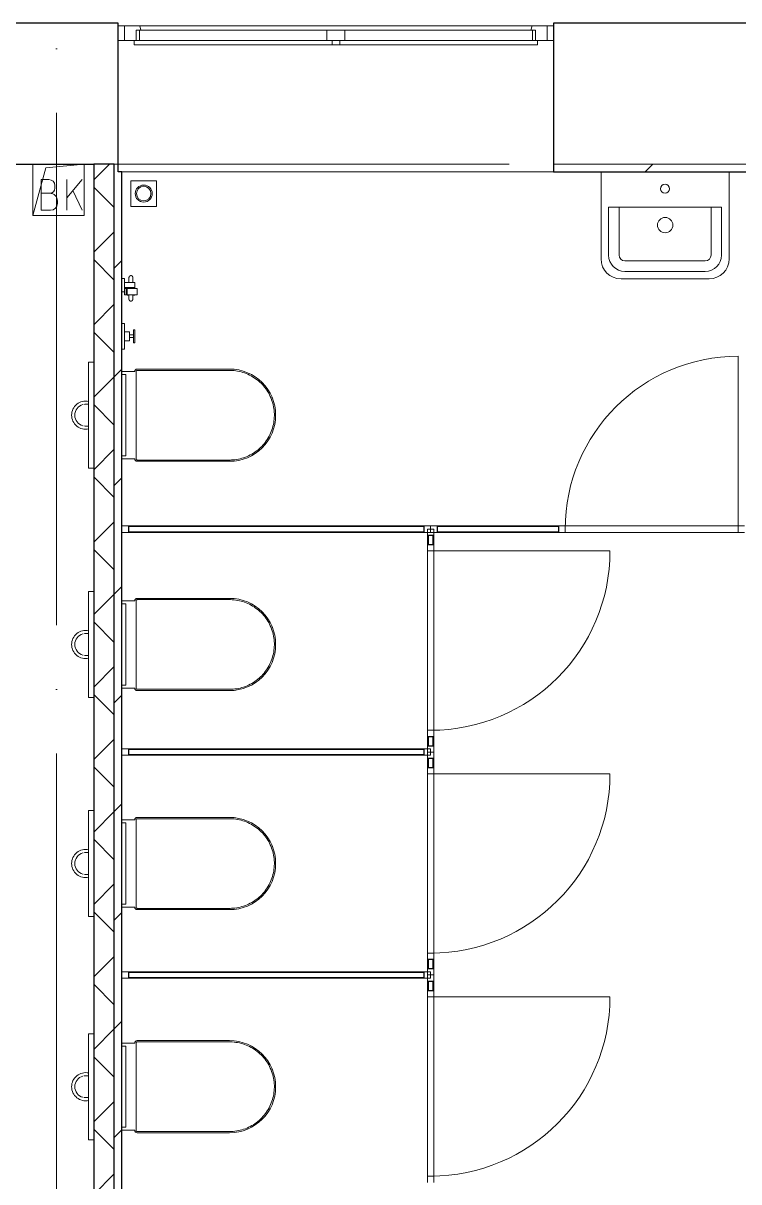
# Model space of a CAD drawing. Header units: millimetres. Extents: x -1073752 to 1436911, y -1379358 to 94781.
# Drawn here: x -1007634 to -1004840, y -1015528 to -1011006 of the extents above; entities that cross this region are included whole.
import ezdxf

# ---------------------------------------------------------------- set-up
doc = ezdxf.new("R2010")
doc.units = ezdxf.units.MM
doc.linetypes.add('ADSK_Линия сетки', pattern=[25, 20, -2.5, 0, -2.5])
for name, color, linetype, lineweight in [('_ Окна', 7, 'Continuous', 9), ('Витраж', 7, 'Continuous', 9), ('Двери', 252, 'Continuous', 9), ('Обобщенные модели', 252, 'Continuous', 18), ('Окна', 7, 'Continuous', 9), ('Оси', 252, 'Continuous', 9), ('Перекрытие', 252, 'Continuous', 18), ('Сантехника', 252, 'Continuous', 9), ('Стены внутренние', 7, 'Continuous', 18), ('Стены наружные', 7, 'Continuous', 18), ('Стены разрез', 7, 'Continuous', 30)]:
    doc.layers.add(name, color=color, linetype=linetype, lineweight=lineweight)

# ---------------------------------------------------------------- blocks, each defined once
blk = doc.blocks.new('2 этаж')
at = {"color": 251, "lineweight": 18, "true_color": 0x636466}
for p, q in [((151183.5, -4039.3), (151183.5, -3839.3)), ((151233.7, -3854.4), (151383.5, -3839.3)), ((151383.5, -3839.3), (151383.5, -4039.3)), ((151183.5, -4039.3), (151233.7, -3854.4)), ((151245.8, -3899.7), (151215.8, -3899.7)), ((151215.8, -3899.7), (151215.8, -4019.7)), ((151269.1, -3933), (151269.1, -3923)), ((151375.8, -3899.7), (151315.8, -3971.2)), ((151315.8, -4019.7), (151315.8, -3899.7)), ((151249.1, -3953), (151215.8, -3953)), ((151375.8, -4019.7), (151339.8, -3942.6)), ((151215.8, -4019.7), (151252.5, -4019.7)), ((151279.1, -3993), (151279.1, -3983)), ((151383.5, -4039.3), (151183.5, -4039.3))]:
    blk.add_line(p, q, dxfattribs=at)
for centre, radius, start, end in [((151245.8, -3923), 23.3, 0, 90), ((151249.1, -3933), 20, 270, 0), ((151249.1, -3983), 30, 0, 90), ((151252.5, -3993), 26.7, 270, 0)]:
    blk.add_arc(centre, radius, start, end, dxfattribs=at)
at = {"layer": '_ Окна', "color": 251, "true_color": 0x636466}
for p, q in [((151541, -3299.3), (151516, -3299.3)), ((151541, -3357.3), (151541, -3299.3)), ((153216, -3299.3), (153191, -3299.3)), ((153191, -3299.3), (153191, -3357.3)), ((151516, -3357.3), (151541, -3357.3)), ((153191, -3357.3), (153216, -3357.3))]:
    blk.add_line(p, q, dxfattribs=at)
at = {"layer": '_ Окна', "color": 251, "lineweight": 18, "true_color": 0x636466}
for p, q in [((151600.5, -3299.3), (151541, -3299.3)), ((151541, -3299.3), (151541, -3357.3)), ((151605, -3316.3), (151600.5, -3299.3)), ((153131.6, -3299.3), (153127, -3316.3)), ((153191, -3299.3), (153131.6, -3299.3)), ((153191, -3357.3), (153191, -3299.3)), ((151587, -3357.3), (151587, -3316.3)), ((151587, -3316.3), (151599, -3316.3)), ((153133, -3316.3), (153145, -3316.3)), ((153145, -3316.3), (153145, -3357.3)), ((151541, -3357.3), (151579, -3357.3)), ((153153, -3357.3), (153191, -3357.3))]:
    blk.add_line(p, q, dxfattribs=at)
at = {"layer": 'Витраж', "color": 251, "lineweight": 18, "true_color": 0x636466}
for p, q in [((151556, -5251.8), (151531, -5251.8)), ((151531, -5251.8), (151531, -5276.8)), ((151531, -5276.8), (151556, -5276.8)), ((151556, -5276.8), (151556, -5251.8)), ((152761, -5251.8), (152736, -5251.8)), ((152736, -5251.8), (152736, -5276.8)), ((152736, -5276.8), (152761, -5276.8)), ((152761, -5276.8), (152761, -5251.8)), ((151556, -6121.8), (151531, -6121.8)), ((151531, -6121.8), (151531, -6146.8)), ((151531, -6146.8), (151556, -6146.8)), ((151556, -6146.8), (151556, -6121.8)), ((152748.5, -6109.3), (152723.5, -6109.3)), ((152723.5, -6109.3), (152723.5, -6134.3)), ((152723.5, -6134.3), (152748.5, -6134.3)), ((152748.5, -6134.3), (152748.5, -6109.3)), ((151556, -6991.8), (151531, -6991.8)), ((151531, -6991.8), (151531, -7016.8)), ((151556, -7016.8), (151556, -6991.8)), ((152748.5, -6979.3), (152723.5, -6979.3)), ((152723.5, -6979.3), (152723.5, -7004.3)), ((152723.5, -7004.3), (152748.5, -7004.3)), ((152748.5, -7004.3), (152748.5, -6979.3)), ((151531, -7016.8), (151556, -7016.8))]:
    blk.add_line(p, q, dxfattribs=at)
at = {"layer": 'Витраж', "color": 251, "true_color": 0x636466}
for p, q in [((152711, -5251.8), (151556, -5251.8)), ((152711, -5276.8), (151556, -5276.8)), ((152723.5, -5289.3), (152723.5, -5324.3)), ((152748.5, -5289.3), (152748.5, -5324.3)), ((153236, -5251.8), (152761, -5251.8)), ((153236, -5276.8), (152761, -5276.8)), ((153936, -5251.8), (153261, -5251.8)), ((153936, -5276.8), (153261, -5276.8)), ((152723.5, -5349.3), (152723.5, -6049.3)), ((152748.5, -5349.3), (152748.5, -6049.3)), ((152723.5, -6074.3), (152723.5, -6109.3)), ((152748.5, -6074.3), (152748.5, -6109.3)), ((152711, -6121.8), (151556, -6121.8)), ((152711, -6146.8), (151556, -6146.8)), ((152723.5, -6159.3), (152723.5, -6194.3)), ((152748.5, -6159.3), (152748.5, -6194.3)), ((152723.5, -6219.3), (152723.5, -6919.3)), ((152748.5, -6219.3), (152748.5, -6919.3)), ((152723.5, -6944.3), (152723.5, -6979.3)), ((152748.5, -6944.3), (152748.5, -6979.3)), ((152711, -6991.8), (151556, -6991.8)), ((152711, -7016.8), (151556, -7016.8)), ((152723.5, -7029.3), (152723.5, -7064.3)), ((152748.5, -7029.3), (152748.5, -7064.3)), ((152723.5, -7089.3), (152723.5, -7789.3)), ((152748.5, -7089.3), (152748.5, -7789.3))]:
    blk.add_line(p, q, dxfattribs=at)
at = {"layer": 'Витраж', "color": 251, "lineweight": 18, "true_color": 0x636466, "extrusion": (0, 0, -1)}
for p, q in [((152736, -5251.8), (152711, -5251.8)), ((152711, -5251.8), (152711, -5276.8)), ((152711, -5276.8), (152736, -5276.8)), ((152748.5, -5264.3), (152723.5, -5264.3)), ((152723.5, -5264.3), (152723.5, -5289.3)), ((152723.5, -5289.3), (152748.5, -5289.3)), ((152736, -5276.8), (152736, -5251.8)), ((152748.5, -5289.3), (152748.5, -5264.3)), ((153261, -5251.8), (153236, -5251.8)), ((153236, -5251.8), (153236, -5276.8)), ((153236, -5276.8), (153261, -5276.8)), ((153261, -5276.8), (153261, -5251.8)), ((153961, -5251.8), (153936, -5251.8)), ((153936, -5251.8), (153936, -5276.8)), ((153936, -5276.8), (153961, -5276.8)), ((152748.5, -5324.3), (152723.5, -5324.3)), ((152723.5, -5324.3), (152723.5, -5349.3)), ((152748.5, -5349.3), (152748.5, -5324.3)), ((152723.5, -5349.3), (152748.5, -5349.3)), ((152748.5, -6049.3), (152723.5, -6049.3)), ((152723.5, -6049.3), (152723.5, -6074.3)), ((152748.5, -6074.3), (152748.5, -6049.3)), ((152723.5, -6074.3), (152748.5, -6074.3)), ((152736, -6121.8), (152711, -6121.8)), ((152711, -6121.8), (152711, -6146.8)), ((152711, -6146.8), (152736, -6146.8)), ((152748.5, -6134.3), (152723.5, -6134.3)), ((152723.5, -6134.3), (152723.5, -6159.3)), ((152736, -6146.8), (152736, -6121.8)), ((152748.5, -6159.3), (152748.5, -6134.3)), ((152723.5, -6159.3), (152748.5, -6159.3)), ((152748.5, -6194.3), (152723.5, -6194.3)), ((152723.5, -6194.3), (152723.5, -6219.3)), ((152748.5, -6219.3), (152748.5, -6194.3)), ((152723.5, -6219.3), (152748.5, -6219.3)), ((152748.5, -6919.3), (152723.5, -6919.3)), ((152723.5, -6919.3), (152723.5, -6944.3)), ((152748.5, -6944.3), (152748.5, -6919.3)), ((152723.5, -6944.3), (152748.5, -6944.3)), ((152736, -6991.8), (152711, -6991.8)), ((152711, -6991.8), (152711, -7016.8)), ((152748.5, -7004.3), (152723.5, -7004.3)), ((152723.5, -7004.3), (152723.5, -7029.3)), ((152736, -7016.8), (152736, -6991.8)), ((152748.5, -7029.3), (152748.5, -7004.3)), ((152711, -7016.8), (152736, -7016.8)), ((152723.5, -7029.3), (152748.5, -7029.3)), ((152748.5, -7064.3), (152723.5, -7064.3)), ((152723.5, -7064.3), (152723.5, -7089.3)), ((152723.5, -7089.3), (152748.5, -7089.3)), ((152748.5, -7089.3), (152748.5, -7064.3)), ((152748.5, -7789.3), (152723.5, -7789.3)), ((152723.5, -7789.3), (152723.5, -7814.3)), ((152748.5, -7814.3), (152748.5, -7789.3))]:
    blk.add_line(p, q, dxfattribs=at)
at = {"layer": 'Двери', "color": 251, "true_color": 0x636466}
for p, q in [((153936, -5251.8), (153936, -4589.3)), ((152748.5, -5349.3), (153436, -5349.3)), ((152748.5, -6219.3), (153436, -6219.3)), ((152748.5, -7089.3), (153436, -7089.3))]:
    blk.add_line(p, q, dxfattribs=at)
for centre, radius, start, end in [((153936, -5264.3), 675, 90, 180), ((152736, -5349.3), 700, 270, 0), ((152736, -6219.3), 700, 270, 0), ((152736, -7089.3), 700, 270, 0)]:
    blk.add_arc(centre, radius, start, end, dxfattribs=at)
at = {"layer": 'Обобщенные модели', "color": 251, "true_color": 0x636466}
for p, q in [((153401, -3869.3), (153401, -4209.3)), ((153901, -4209.3), (153901, -3869.3)), ((153430.4, -4007.2), (153430.4, -4194.4)), ((153430.4, -4007.2), (153871.6, -4007.2)), ((153471.7, -4194.4), (153471.7, -4007.2)), ((153830.3, -4007.2), (153830.3, -4194.4)), ((153871.6, -4007.2), (153871.6, -4194.4)), ((153808, -4216.7), (153494, -4216.7)), ((153479, -4287.2), (153651.1, -4287.2)), ((153808, -4258), (153494, -4258)), ((153651.1, -4287.2), (153823, -4287.2))]:
    blk.add_line(p, q, dxfattribs=at)
blk.add_circle((153651, -3935.5), 17.5, dxfattribs=at)
for centre, radius, start, end in [((153651.4, -4077.4), 30, 0, 180), ((153651.4, -4077.4), 30, 180, 0), ((153494, -4194.4), 63.6, 180, 270), ((153494, -4194.4), 22.3, 180, 270), ((153808, -4194.4), 63.6, 270, 0), ((153808, -4194.4), 22.3, 270, 0), ((153479, -4209.3), 78, 180, 270), ((153823, -4209.3), 78, 270, 0)]:
    blk.add_arc(centre, radius, start, end, dxfattribs=at)
at = {"layer": 'Окна', "color": 251, "true_color": 0x636466}
for p, q in [((153131.6, -3299.3), (151600.5, -3299.3)), ((151599, -3316.3), (152331, -3316.3)), ((151599, -3357.3), (151599, -3316.3)), ((152331, -3316.3), (152401, -3316.3)), ((152331, -3316.3), (152331, -3357.3)), ((152401, -3316.3), (153133, -3316.3)), ((152401, -3357.3), (152401, -3316.3)), ((153133, -3316.3), (153133, -3357.3)), ((151579, -3357.3), (152351, -3357.3)), ((151579, -3374.3), (151579, -3357.3)), ((152351, -3374.3), (151579, -3374.3)), ((152351, -3357.3), (152381, -3357.3)), ((152351, -3357.3), (152351, -3374.3)), ((152381, -3374.3), (152351, -3374.3)), ((152381, -3357.3), (153153, -3357.3)), ((152381, -3374.3), (152381, -3357.3)), ((153153, -3374.3), (152381, -3374.3)), ((153153, -3357.3), (153153, -3374.3))]:
    blk.add_line(p, q, dxfattribs=at)
at = {"layer": 'Оси', "color": 251, "linetype": 'ADSK_Линия сетки', "ltscale": 100, "true_color": 0x636466}
for p, q in [((151276, -1139.3), (151276, -30995.4)), ((170543.3, -3839.3), (93565.9, -3839.3))]:
    blk.add_line(p, q, dxfattribs=at)
at = {"layer": 'Перекрытие', "color": 251, "ltscale": 100, "true_color": 0x636466}
for p, q in [((151183.5, -4039.3), (151183.5, -3839.3)), ((151383.5, -3839.3), (151383.5, -4039.3)), ((151383.5, -4039.3), (151183.5, -4039.3))]:
    blk.add_line(p, q, dxfattribs=at)
at = {"layer": 'Сантехника', "color": 251, "true_color": 0x636466}
for p, q in [((151666, -3904.3), (151566, -3904.3)), ((151566, -3904.3), (151566, -4004.3)), ((151666, -4004.3), (151666, -3904.3)), ((151566, -4004.3), (151666, -4004.3)), ((151541, -4285.3), (151531, -4285.3)), ((151541, -4285.9), (151541, -4285.3)), ((151541, -4290.3), (151541, -4285.3)), ((151541, -4290.3), (151541, -4324.7)), ((151531, -4337.3), (151541, -4337.3)), ((151580, -4301.3), (151541, -4301.3)), ((151541, -4321.3), (151580, -4321.3)), ((151541, -4324.7), (151548, -4324.7)), ((151541, -4349.7), (151541, -4324.7)), ((151548, -4324.7), (151551, -4324.7)), ((151548, -4324.7), (151548, -4349.7)), ((151551, -4321.3), (151551, -4324.7)), ((151581, -4321.3), (151551, -4321.3)), ((151591, -4324.7), (151551, -4324.7)), ((151551, -4325.4), (151551, -4325.7)), ((151551, -4348.7), (151551, -4325.7)), ((151551, -4348.7), (151551, -4325.7)), ((151581, -4320.3), (151581, -4302.3)), ((151581, -4325.7), (151581, -4321.3)), ((151591, -4324.8), (151591, -4324.7)), ((151591, -4325.7), (151591, -4324.7)), ((151591, -4325.7), (151591, -4348.7)), ((151548, -4349.7), (151541, -4349.7)), ((151551, -4349.7), (151548, -4349.7)), ((151551, -4348.7), (151551, -4349)), ((151551, -4349.7), (151551, -4351.3)), ((151551, -4349.7), (151591, -4349.7)), ((151551, -4351.3), (151558.5, -4351.3)), ((151558.5, -4351.3), (151558.5, -4348.7)), ((151573.5, -4348.7), (151573.5, -4351.3)), ((151573.5, -4351), (151573.5, -4351.9)), ((151573.5, -4351.3), (151581, -4351.3)), ((151581, -4351.3), (151581, -4348.7)), ((151591, -4349.7), (151591, -4348.7)), ((151591, -4349.7), (151591, -4349.6)), ((151541, -4461.3), (151531, -4461.3)), ((151541, -4461.8), (151541, -4461.3)), ((151541, -4476.3), (151541, -4461.3)), ((151541, -4476.3), (151541, -4546.3)), ((151561, -4493.8), (151541, -4493.8)), ((151561, -4528.8), (151561, -4493.8)), ((151576, -4506.3), (151561, -4506.3)), ((151561, -4516.3), (151576, -4516.3)), ((151581, -4486.3), (151576, -4486.3)), ((151576, -4486.3), (151576, -4491.3)), ((151576, -4486.3), (151576, -4488.8)), ((151576, -4527.3), (151576, -4491.3)), ((151581, -4488.8), (151581, -4486.3)), ((151581, -4491.3), (151581, -4486.3)), ((151581, -4491.3), (151581, -4527.3)), ((151531, -4561.3), (151541, -4561.3)), ((151541, -4528.8), (151561, -4528.8)), ((151541, -4561.3), (151541, -4546.3)), ((151541, -4561.3), (151541, -4560.7)), ((151576, -4527.3), (151576, -4536.3)), ((151576, -4535), (151576, -4536.3)), ((151576, -4536.3), (151581, -4536.3)), ((151581, -4536.3), (151581, -4527.3)), ((151581, -4536.3), (151581, -4535)), ((151581, -4649.3), (151531, -4649.3)), ((151586, -4649.3), (151586, -4989.3)), ((151951, -4639.3), (151591, -4639.3)), ((151951, -4644.3), (151591, -4644.3)), ((151531, -4661), (151546, -4661)), ((151546, -4661), (151546, -4977.5)), ((151546, -4977.5), (151531, -4977.5)), ((151531, -4989.3), (151581, -4989.3)), ((151591, -4994.3), (151951, -4994.3)), ((151591, -4999.3), (151951, -4999.3)), ((151581, -5544.3), (151531, -5544.3)), ((151531, -5556), (151546, -5556)), ((151546, -5556), (151546, -5872.5)), ((151586, -5544.3), (151586, -5884.3)), ((151951, -5534.3), (151591, -5534.3)), ((151951, -5539.3), (151591, -5539.3)), ((151546, -5872.5), (151531, -5872.5)), ((151531, -5884.3), (151581, -5884.3)), ((151591, -5889.3), (151951, -5889.3)), ((151591, -5894.3), (151951, -5894.3)), ((151581, -6399.3), (151531, -6399.3)), ((151531, -6411), (151546, -6411)), ((151546, -6411), (151546, -6727.5)), ((151586, -6399.3), (151586, -6739.3)), ((151951, -6389.3), (151591, -6389.3)), ((151951, -6394.3), (151591, -6394.3)), ((151546, -6727.5), (151531, -6727.5)), ((151531, -6739.3), (151581, -6739.3)), ((151591, -6744.3), (151951, -6744.3)), ((151591, -6749.3), (151951, -6749.3)), ((151581, -7270.5), (151531, -7270.5)), ((151586, -7270.5), (151586, -7610.5)), ((151951, -7260.5), (151591, -7260.5)), ((151951, -7265.5), (151591, -7265.5)), ((151531, -7282.3), (151546, -7282.3)), ((151546, -7282.3), (151546, -7598.7)), ((151546, -7598.7), (151531, -7598.7)), ((151531, -7610.5), (151581, -7610.5)), ((151591, -7615.5), (151951, -7615.5)), ((151591, -7620.5), (151951, -7620.5))]:
    blk.add_line(p, q, dxfattribs=at)
at = {"layer": 'Сантехника', "color": 251, "lineweight": 9, "true_color": 0x636466}
for p, q in [((151421, -4612.5), (151401, -4612.5)), ((151401, -4612.5), (151401, -4637.5)), ((151401, -5001), (151401, -4637.5)), ((151401, -5001), (151401, -5026)), ((151401, -5026), (151421, -5026)), ((151421, -5507.5), (151401, -5507.5)), ((151401, -5507.5), (151401, -5532.5)), ((151401, -5896), (151401, -5532.5)), ((151401, -5896), (151401, -5921)), ((151401, -5921), (151421, -5921)), ((151421, -6362.5), (151401, -6362.5)), ((151401, -6362.5), (151401, -6387.5)), ((151401, -6751), (151401, -6387.5)), ((151401, -6751), (151401, -6776)), ((151401, -6776), (151421, -6776)), ((151421, -7233.8), (151401, -7233.8)), ((151401, -7233.8), (151401, -7258.8)), ((151401, -7622.3), (151401, -7258.8)), ((151401, -7622.3), (151401, -7647.3)), ((151401, -7647.3), (151421, -7647.3))]:
    blk.add_line(p, q, dxfattribs=at)
at = {"layer": 'Сантехника', "color": 251, "true_color": 0x636466, "flags": 128}
for points in [[(151558.5, -4282), (151558.5, -4281.7), (151558.5, -4281.4), (151558.6, -4281.1), (151558.6, -4280.8), (151558.7, -4280.5), (151558.7, -4280.2), (151558.8, -4279.9), (151558.9, -4279.6), (151559, -4279.3), (151559.1, -4279), (151559.2, -4278.8), (151559.4, -4278.5), (151559.5, -4278.2), (151559.7, -4278), (151559.8, -4277.7), (151560, -4277.5), (151560.2, -4277.2), (151560.4, -4277), (151560.6, -4276.8), (151560.8, -4276.6), (151561, -4276.4), (151561.2, -4276.2), (151561.5, -4276), (151561.7, -4275.8), (151562, -4275.7), (151562.2, -4275.5), (151562.5, -4275.3), (151562.7, -4275.2), (151563, -4275.1), (151563.3, -4275), (151563.6, -4274.9), (151563.9, -4274.8), (151564.1, -4274.7), (151564.4, -4274.6), (151564.7, -4274.6), (151565, -4274.5), (151565.3, -4274.5), (151565.6, -4274.5), (151565.9, -4274.5), (151566.2, -4274.5), (151566.5, -4274.5), (151566.8, -4274.5), (151567.1, -4274.5), (151567.4, -4274.6), (151567.7, -4274.7), (151568, -4274.7), (151568.3, -4274.8), (151568.6, -4274.9), (151568.9, -4275), (151569.1, -4275.1), (151569.4, -4275.3), (151569.7, -4275.4), (151569.9, -4275.6), (151570.2, -4275.7), (151570.4, -4275.9), (151570.7, -4276.1), (151570.9, -4276.3), (151571.1, -4276.5), (151571.3, -4276.7), (151571.5, -4276.9), (151571.7, -4277.1), (151571.9, -4277.4), (151572.1, -4277.6), (151572.3, -4277.8), (151572.4, -4278.1), (151572.6, -4278.4), (151572.7, -4278.6), (151572.8, -4278.9), (151573, -4279.2), (151573.1, -4279.5), (151573.2, -4279.7), (151573.3, -4280), (151573.3, -4280.3), (151573.4, -4280.6), (151573.4, -4280.9), (151573.5, -4281.2), (151573.5, -4281.5), (151573.5, -4281.8), (151573.5, -4282)], [(151558.5, -4282), (151558.5, -4282), (151558.5, -4282.1), (151558.5, -4282.3), (151558.5, -4282.6), (151558.5, -4283), (151558.5, -4283.4), (151558.5, -4283.9), (151558.5, -4284.5), (151558.5, -4285.2), (151558.5, -4285.9), (151558.5, -4286.7), (151558.5, -4287.6), (151558.5, -4288.6), (151558.5, -4289.6), (151558.5, -4290.7), (151558.5, -4291.9), (151558.5, -4293.1), (151558.5, -4294.4), (151558.5, -4295.7), (151558.5, -4296.6)], [(151558.5, -4285.7), (151558.5, -4285), (151558.5, -4284.4), (151558.5, -4283.9), (151558.5, -4283.4), (151558.5, -4283), (151558.5, -4282.7), (151558.5, -4282.4), (151558.5, -4282.2), (151558.5, -4282), (151558.5, -4282), (151558.5, -4282)], [(151558.5, -4300.8), (151558.5, -4299.4), (151558.5, -4298), (151558.5, -4296.7), (151558.5, -4295.5), (151558.5, -4294.2), (151558.5, -4293.1)], [(151573.5, -4296.6), (151573.5, -4295.2), (151573.5, -4293.9), (151573.5, -4292.6), (151573.5, -4291.4), (151573.5, -4290.3), (151573.5, -4289.2), (151573.5, -4288.2), (151573.5, -4287.3), (151573.5, -4286.4), (151573.5, -4285.6), (151573.5, -4284.9), (151573.5, -4284.3), (151573.5, -4283.7), (151573.5, -4283.2), (151573.5, -4282.8), (151573.5, -4282.5), (151573.5, -4282.2), (151573.5, -4282.1), (151573.5, -4282), (151573.5, -4282)], [(151573.5, -4282), (151573.5, -4282), (151573.5, -4282.1), (151573.5, -4282.3), (151573.5, -4282.5), (151573.5, -4282.8), (151573.5, -4283.2), (151573.5, -4283.6), (151573.5, -4284.1), (151573.5, -4284.7), (151573.5, -4285.3)], [(151573.5, -4293.6), (151573.5, -4294.8), (151573.5, -4296), (151573.5, -4297.3), (151573.5, -4298.6), (151573.5, -4300), (151573.5, -4301.3)], [(151558.5, -4300.1), (151558.5, -4298.8), (151558.5, -4297.5), (151558.5, -4296.6)], [(151573.5, -4296.6), (151573.5, -4298), (151573.5, -4299.3), (151573.5, -4300.6)], [(151558.5, -4351.9), (151558.5, -4353.3), (151558.5, -4354.6), (151558.5, -4355.9), (151558.5, -4357.1), (151558.5, -4358.2), (151558.5, -4359.3), (151558.5, -4360.3), (151558.5, -4361.2), (151558.5, -4362.1), (151558.5, -4362.9), (151558.5, -4363.6), (151558.5, -4364.2), (151558.5, -4364.8), (151558.5, -4365.3), (151558.5, -4365.7), (151558.5, -4366), (151558.5, -4366.3), (151558.5, -4366.4), (151558.5, -4366.5), (151558.5, -4366.5)], [(151558.5, -4366.5), (151558.5, -4366.5), (151558.5, -4366.4), (151558.5, -4366.2), (151558.5, -4366), (151558.5, -4365.7), (151558.5, -4365.3), (151558.5, -4364.9), (151558.5, -4364.4), (151558.5, -4363.8), (151558.5, -4363.2)], [(151573.5, -4366.5), (151573.5, -4366.8), (151573.5, -4367.1), (151573.5, -4367.4), (151573.4, -4367.7), (151573.4, -4368), (151573.3, -4368.3), (151573.2, -4368.6), (151573.1, -4368.9), (151573, -4369.2), (151572.9, -4369.5), (151572.8, -4369.7), (151572.7, -4370), (151572.5, -4370.3), (151572.4, -4370.5), (151572.2, -4370.8), (151572, -4371), (151571.8, -4371.3), (151571.6, -4371.5), (151571.4, -4371.7), (151571.2, -4371.9), (151571, -4372.1), (151570.8, -4372.3), (151570.5, -4372.5), (151570.3, -4372.7), (151570.1, -4372.9), (151569.8, -4373), (151569.5, -4373.2), (151569.3, -4373.3), (151569, -4373.4), (151568.7, -4373.5), (151568.4, -4373.6), (151568.2, -4373.7), (151567.9, -4373.8), (151567.6, -4373.9), (151567.3, -4373.9), (151567, -4374), (151566.7, -4374), (151566.4, -4374), (151566.1, -4374), (151565.8, -4374), (151565.5, -4374), (151565.2, -4374), (151564.9, -4374), (151564.6, -4373.9), (151564.3, -4373.8), (151564, -4373.8), (151563.7, -4373.7), (151563.4, -4373.6), (151563.2, -4373.5), (151562.9, -4373.4), (151562.6, -4373.2), (151562.3, -4373.1), (151562.1, -4372.9), (151561.8, -4372.8), (151561.6, -4372.6), (151561.4, -4372.4), (151561.1, -4372.2), (151560.9, -4372), (151560.7, -4371.8), (151560.5, -4371.6), (151560.3, -4371.4), (151560.1, -4371.2), (151559.9, -4370.9), (151559.7, -4370.7), (151559.6, -4370.4), (151559.4, -4370.1), (151559.3, -4369.9), (151559.2, -4369.6), (151559, -4369.3), (151558.9, -4369.1), (151558.8, -4368.8), (151558.8, -4368.5), (151558.7, -4368.2), (151558.6, -4367.9), (151558.6, -4367.6), (151558.5, -4367.3), (151558.5, -4367), (151558.5, -4366.7), (151558.5, -4366.5)], [(151573.5, -4366.5), (151573.5, -4366.5), (151573.5, -4366.4), (151573.5, -4366.2), (151573.5, -4365.9), (151573.5, -4365.5), (151573.5, -4365.1), (151573.5, -4364.6), (151573.5, -4364), (151573.5, -4363.3), (151573.5, -4362.6), (151573.5, -4361.8), (151573.5, -4360.9), (151573.5, -4359.9), (151573.5, -4358.9), (151573.5, -4357.8), (151573.5, -4356.6), (151573.5, -4355.4), (151573.5, -4354.1), (151573.5, -4352.8), (151573.5, -4351.9)], [(151573.5, -4363.5), (151573.5, -4364.1), (151573.5, -4364.6), (151573.5, -4365.1), (151573.5, -4365.5), (151573.5, -4365.8), (151573.5, -4366.1), (151573.5, -4366.3), (151573.5, -4366.5), (151573.5, -4366.5), (151573.5, -4366.5)], [(151591, -4644.3), (151590.8, -4644.3), (151590.6, -4644.3), (151590.4, -4644.3), (151590.2, -4644.3), (151590, -4644.4), (151589.8, -4644.4), (151589.6, -4644.4), (151589.4, -4644.5), (151589.2, -4644.6), (151589.1, -4644.6), (151588.9, -4644.7), (151588.7, -4644.8), (151588.5, -4644.9), (151588.4, -4645), (151588.2, -4645.1), (151588, -4645.2), (151587.9, -4645.4), (151587.7, -4645.5), (151587.6, -4645.6), (151587.4, -4645.8), (151587.3, -4645.9), (151587.2, -4646.1), (151587, -4646.2), (151586.9, -4646.4), (151586.8, -4646.6), (151586.7, -4646.7), (151586.6, -4646.9), (151586.5, -4647.1), (151586.4, -4647.3), (151586.3, -4647.4), (151586.3, -4647.6), (151586.2, -4647.8), (151586.2, -4648), (151586.1, -4648.2), (151586.1, -4648.4), (151586, -4648.6), (151586, -4648.8), (151586, -4649), (151586, -4649.2), (151586, -4649.3)], [(151951, -4994.3), (151958, -4994.1), (151965, -4993.7), (151972, -4993), (151978.9, -4992), (151985.8, -4990.8), (151992.6, -4989.2), (151999.4, -4987.4), (152006.1, -4985.4), (152012.7, -4983), (152019.2, -4980.4), (152025.5, -4977.6), (152031.8, -4974.5), (152038, -4971.1), (152044, -4967.5), (152049.8, -4963.7), (152055.5, -4959.6), (152061, -4955.3), (152066.4, -4950.8), (152071.6, -4946.1), (152076.5, -4941.2), (152081.3, -4936.1), (152085.9, -4930.8), (152090.2, -4925.3), (152094.4, -4919.6), (152098.3, -4913.8), (152101.9, -4907.8), (152105.3, -4901.7), (152108.5, -4895.5), (152111.4, -4889.1), (152114.1, -4882.7), (152116.5, -4876.1), (152118.7, -4869.4), (152120.5, -4862.7), (152122.1, -4855.9), (152123.5, -4849), (152124.5, -4842.1), (152125.3, -4835.1), (152125.8, -4828.1), (152126, -4821.1), (152125.9, -4814.1), (152125.6, -4807.2), (152125, -4800.2), (152124.1, -4793.2), (152122.9, -4786.3), (152121.4, -4779.5), (152119.7, -4772.7), (152117.7, -4766), (152115.4, -4759.4), (152112.9, -4752.8), (152110.1, -4746.4), (152107.1, -4740.1), (152103.8, -4733.9), (152100.3, -4727.9), (152096.5, -4722), (152092.5, -4716.3), (152088.3, -4710.7), (152083.8, -4705.3), (152079.1, -4700.1), (152074.3, -4695), (152069.2, -4690.2), (152064, -4685.6), (152058.5, -4681.2), (152052.9, -4677), (152047.1, -4673), (152041.2, -4669.3), (152035.2, -4665.8), (152028.9, -4662.6), (152022.6, -4659.6), (152016.2, -4656.8), (152009.6, -4654.4), (152003, -4652.2), (151996.3, -4650.2), (151989.5, -4648.5), (151982.6, -4647.1), (151975.7, -4646), (151968.8, -4645.2), (151961.8, -4644.6), (151954.8, -4644.3), (151951, -4644.3)], [(151586, -4989.3), (151586, -4989.5), (151586, -4989.7), (151586, -4989.9), (151586.1, -4990), (151586.1, -4990.2), (151586.1, -4990.4), (151586.2, -4990.6), (151586.3, -4990.8), (151586.3, -4991), (151586.4, -4991.2), (151586.5, -4991.4), (151586.6, -4991.6), (151586.7, -4991.7), (151586.8, -4991.9), (151586.9, -4992.1), (151587, -4992.2), (151587.1, -4992.4), (151587.2, -4992.6), (151587.4, -4992.7), (151587.5, -4992.8), (151587.7, -4993), (151587.8, -4993.1), (151588, -4993.2), (151588.1, -4993.3), (151588.3, -4993.5), (151588.5, -4993.6), (151588.6, -4993.7), (151588.8, -4993.8), (151589, -4993.8), (151589.2, -4993.9), (151589.4, -4994), (151589.6, -4994), (151589.8, -4994.1), (151590, -4994.1), (151590.2, -4994.2), (151590.4, -4994.2), (151590.6, -4994.2), (151590.8, -4994.2), (151591, -4994.3), (151591, -4994.3)], [(151591, -5539.3), (151590.8, -5539.3), (151590.6, -5539.3), (151590.4, -5539.3), (151590.2, -5539.3), (151590, -5539.4), (151589.8, -5539.4), (151589.6, -5539.4), (151589.4, -5539.5), (151589.2, -5539.6), (151589.1, -5539.6), (151588.9, -5539.7), (151588.7, -5539.8), (151588.5, -5539.9), (151588.4, -5540), (151588.2, -5540.1), (151588, -5540.2), (151587.9, -5540.4), (151587.7, -5540.5), (151587.6, -5540.6), (151587.4, -5540.8), (151587.3, -5540.9), (151587.2, -5541.1), (151587, -5541.2), (151586.9, -5541.4), (151586.8, -5541.6), (151586.7, -5541.7), (151586.6, -5541.9), (151586.5, -5542.1), (151586.4, -5542.3), (151586.3, -5542.4), (151586.3, -5542.6), (151586.2, -5542.8), (151586.2, -5543), (151586.1, -5543.2), (151586.1, -5543.4), (151586, -5543.6), (151586, -5543.8), (151586, -5544), (151586, -5544.2), (151586, -5544.3)], [(151951, -5889.3), (151958, -5889.1), (151965, -5888.7), (151972, -5888), (151978.9, -5887), (151985.8, -5885.8), (151992.6, -5884.2), (151999.4, -5882.4), (152006.1, -5880.4), (152012.7, -5878), (152019.2, -5875.4), (152025.5, -5872.6), (152031.8, -5869.5), (152038, -5866.1), (152044, -5862.5), (152049.8, -5858.7), (152055.5, -5854.6), (152061, -5850.3), (152066.4, -5845.8), (152071.6, -5841.1), (152076.5, -5836.2), (152081.3, -5831.1), (152085.9, -5825.8), (152090.2, -5820.3), (152094.4, -5814.6), (152098.3, -5808.8), (152101.9, -5802.8), (152105.3, -5796.7), (152108.5, -5790.5), (152111.4, -5784.1), (152114.1, -5777.7), (152116.5, -5771.1), (152118.7, -5764.4), (152120.5, -5757.7), (152122.1, -5750.9), (152123.5, -5744), (152124.5, -5737.1), (152125.3, -5730.1), (152125.8, -5723.1), (152126, -5716.1), (152125.9, -5709.1), (152125.6, -5702.2), (152125, -5695.2), (152124.1, -5688.2), (152122.9, -5681.3), (152121.4, -5674.5), (152119.7, -5667.7), (152117.7, -5661), (152115.4, -5654.4), (152112.9, -5647.8), (152110.1, -5641.4), (152107.1, -5635.1), (152103.8, -5628.9), (152100.3, -5622.9), (152096.5, -5617), (152092.5, -5611.3), (152088.3, -5605.7), (152083.8, -5600.3), (152079.1, -5595.1), (152074.3, -5590), (152069.2, -5585.2), (152064, -5580.6), (152058.5, -5576.2), (152052.9, -5572), (152047.1, -5568), (152041.2, -5564.3), (152035.2, -5560.8), (152028.9, -5557.6), (152022.6, -5554.6), (152016.2, -5551.8), (152009.6, -5549.4), (152003, -5547.2), (151996.3, -5545.2), (151989.5, -5543.5), (151982.6, -5542.1), (151975.7, -5541), (151968.8, -5540.2), (151961.8, -5539.6), (151954.8, -5539.3), (151951, -5539.3)], [(151586, -5884.3), (151586, -5884.5), (151586, -5884.7), (151586, -5884.9), (151586.1, -5885), (151586.1, -5885.2), (151586.1, -5885.4), (151586.2, -5885.6), (151586.3, -5885.8), (151586.3, -5886), (151586.4, -5886.2), (151586.5, -5886.4), (151586.6, -5886.6), (151586.7, -5886.7), (151586.8, -5886.9), (151586.9, -5887.1), (151587, -5887.2), (151587.1, -5887.4), (151587.2, -5887.6), (151587.4, -5887.7), (151587.5, -5887.8), (151587.7, -5888), (151587.8, -5888.1), (151588, -5888.2), (151588.1, -5888.3), (151588.3, -5888.5), (151588.5, -5888.6), (151588.6, -5888.7), (151588.8, -5888.8), (151589, -5888.8), (151589.2, -5888.9), (151589.4, -5889), (151589.6, -5889), (151589.8, -5889.1), (151590, -5889.1), (151590.2, -5889.2), (151590.4, -5889.2), (151590.6, -5889.2), (151590.8, -5889.2), (151591, -5889.3), (151591, -5889.3)], [(151591, -6394.3), (151590.8, -6394.3), (151590.6, -6394.3), (151590.4, -6394.3), (151590.2, -6394.3), (151590, -6394.4), (151589.8, -6394.4), (151589.6, -6394.4), (151589.4, -6394.5), (151589.2, -6394.6), (151589.1, -6394.6), (151588.9, -6394.7), (151588.7, -6394.8), (151588.5, -6394.9), (151588.4, -6395), (151588.2, -6395.1), (151588, -6395.2), (151587.9, -6395.4), (151587.7, -6395.5), (151587.6, -6395.6), (151587.4, -6395.8), (151587.3, -6395.9), (151587.2, -6396.1), (151587, -6396.2), (151586.9, -6396.4), (151586.8, -6396.6), (151586.7, -6396.7), (151586.6, -6396.9), (151586.5, -6397.1), (151586.4, -6397.3), (151586.3, -6397.4), (151586.3, -6397.6), (151586.2, -6397.8), (151586.2, -6398), (151586.1, -6398.2), (151586.1, -6398.4), (151586, -6398.6), (151586, -6398.8), (151586, -6399), (151586, -6399.2), (151586, -6399.3)], [(151951, -6744.3), (151958, -6744.1), (151965, -6743.7), (151972, -6743), (151978.9, -6742), (151985.8, -6740.8), (151992.6, -6739.2), (151999.4, -6737.4), (152006.1, -6735.4), (152012.7, -6733), (152019.2, -6730.4), (152025.5, -6727.6), (152031.8, -6724.5), (152038, -6721.1), (152044, -6717.5), (152049.8, -6713.7), (152055.5, -6709.6), (152061, -6705.3), (152066.4, -6700.8), (152071.6, -6696.1), (152076.5, -6691.2), (152081.3, -6686.1), (152085.9, -6680.8), (152090.2, -6675.3), (152094.4, -6669.6), (152098.3, -6663.8), (152101.9, -6657.8), (152105.3, -6651.7), (152108.5, -6645.5), (152111.4, -6639.1), (152114.1, -6632.7), (152116.5, -6626.1), (152118.7, -6619.4), (152120.5, -6612.7), (152122.1, -6605.9), (152123.5, -6599), (152124.5, -6592.1), (152125.3, -6585.1), (152125.8, -6578.1), (152126, -6571.1), (152125.9, -6564.1), (152125.6, -6557.2), (152125, -6550.2), (152124.1, -6543.2), (152122.9, -6536.3), (152121.4, -6529.5), (152119.7, -6522.7), (152117.7, -6516), (152115.4, -6509.4), (152112.9, -6502.8), (152110.1, -6496.4), (152107.1, -6490.1), (152103.8, -6483.9), (152100.3, -6477.9), (152096.5, -6472), (152092.5, -6466.3), (152088.3, -6460.7), (152083.8, -6455.3), (152079.1, -6450.1), (152074.3, -6445), (152069.2, -6440.2), (152064, -6435.6), (152058.5, -6431.2), (152052.9, -6427), (152047.1, -6423), (152041.2, -6419.3), (152035.2, -6415.8), (152028.9, -6412.6), (152022.6, -6409.6), (152016.2, -6406.8), (152009.6, -6404.4), (152003, -6402.2), (151996.3, -6400.2), (151989.5, -6398.5), (151982.6, -6397.1), (151975.7, -6396), (151968.8, -6395.2), (151961.8, -6394.6), (151954.8, -6394.3), (151951, -6394.3)], [(151586, -6739.3), (151586, -6739.5), (151586, -6739.7), (151586, -6739.9), (151586.1, -6740), (151586.1, -6740.2), (151586.1, -6740.4), (151586.2, -6740.6), (151586.3, -6740.8), (151586.3, -6741), (151586.4, -6741.2), (151586.5, -6741.4), (151586.6, -6741.6), (151586.7, -6741.7), (151586.8, -6741.9), (151586.9, -6742.1), (151587, -6742.2), (151587.1, -6742.4), (151587.2, -6742.6), (151587.4, -6742.7), (151587.5, -6742.8), (151587.7, -6743), (151587.8, -6743.1), (151588, -6743.2), (151588.1, -6743.3), (151588.3, -6743.5), (151588.5, -6743.6), (151588.6, -6743.7), (151588.8, -6743.8), (151589, -6743.8), (151589.2, -6743.9), (151589.4, -6744), (151589.6, -6744), (151589.8, -6744.1), (151590, -6744.1), (151590.2, -6744.2), (151590.4, -6744.2), (151590.6, -6744.2), (151590.8, -6744.2), (151591, -6744.3), (151591, -6744.3)], [(151591, -7265.5), (151590.8, -7265.5), (151590.6, -7265.5), (151590.4, -7265.5), (151590.2, -7265.6), (151590, -7265.6), (151589.8, -7265.6), (151589.6, -7265.7), (151589.4, -7265.8), (151589.2, -7265.8), (151589.1, -7265.9), (151588.9, -7266), (151588.7, -7266.1), (151588.5, -7266.2), (151588.4, -7266.3), (151588.2, -7266.4), (151588, -7266.5), (151587.9, -7266.6), (151587.7, -7266.7), (151587.6, -7266.9), (151587.4, -7267), (151587.3, -7267.2), (151587.2, -7267.3), (151587, -7267.5), (151586.9, -7267.6), (151586.8, -7267.8), (151586.7, -7268), (151586.6, -7268.1), (151586.5, -7268.3), (151586.4, -7268.5), (151586.3, -7268.7), (151586.3, -7268.9), (151586.2, -7269.1), (151586.2, -7269.3), (151586.1, -7269.5), (151586.1, -7269.7), (151586, -7269.9), (151586, -7270), (151586, -7270.2), (151586, -7270.4), (151586, -7270.5)], [(151951, -7615.5), (151958, -7615.4), (151965, -7614.9), (151972, -7614.2), (151978.9, -7613.3), (151985.8, -7612), (151992.6, -7610.5), (151999.4, -7608.7), (152006.1, -7606.6), (152012.7, -7604.3), (152019.2, -7601.7), (152025.5, -7598.8), (152031.8, -7595.7), (152038, -7592.4), (152044, -7588.8), (152049.8, -7584.9), (152055.5, -7580.9), (152061, -7576.6), (152066.4, -7572.1), (152071.6, -7567.3), (152076.5, -7562.4), (152081.3, -7557.3), (152085.9, -7552), (152090.2, -7546.5), (152094.4, -7540.9), (152098.3, -7535.1), (152101.9, -7529.1), (152105.3, -7523), (152108.5, -7516.7), (152111.4, -7510.4), (152114.1, -7503.9), (152116.5, -7497.3), (152118.7, -7490.7), (152120.5, -7483.9), (152122.1, -7477.1), (152123.5, -7470.2), (152124.5, -7463.3), (152125.3, -7456.4), (152125.8, -7449.4), (152126, -7442.4), (152125.9, -7435.4), (152125.6, -7428.4), (152125, -7421.4), (152124.1, -7414.5), (152122.9, -7407.6), (152121.4, -7400.7), (152119.7, -7394), (152117.7, -7387.3), (152115.4, -7380.6), (152112.9, -7374.1), (152110.1, -7367.7), (152107.1, -7361.4), (152103.8, -7355.2), (152100.3, -7349.2), (152096.5, -7343.3), (152092.5, -7337.5), (152088.3, -7331.9), (152083.8, -7326.5), (152079.1, -7321.3), (152074.3, -7316.3), (152069.2, -7311.5), (152064, -7306.8), (152058.5, -7302.4), (152052.9, -7298.2), (152047.1, -7294.3), (152041.2, -7290.5), (152035.2, -7287.1), (152028.9, -7283.8), (152022.6, -7280.8), (152016.2, -7278.1), (152009.6, -7275.6), (152003, -7273.4), (151996.3, -7271.5), (151989.5, -7269.8), (151982.6, -7268.4), (151975.7, -7267.3), (151968.8, -7266.4), (151961.8, -7265.8), (151954.8, -7265.5), (151951, -7265.5)], [(151586, -7610.5), (151586, -7610.7), (151586, -7610.9), (151586, -7611.1), (151586.1, -7611.3), (151586.1, -7611.5), (151586.1, -7611.7), (151586.2, -7611.9), (151586.3, -7612.1), (151586.3, -7612.3), (151586.4, -7612.5), (151586.5, -7612.6), (151586.6, -7612.8), (151586.7, -7613), (151586.8, -7613.2), (151586.9, -7613.3), (151587, -7613.5), (151587.1, -7613.6), (151587.2, -7613.8), (151587.4, -7613.9), (151587.5, -7614.1), (151587.7, -7614.2), (151587.8, -7614.4), (151588, -7614.5), (151588.1, -7614.6), (151588.3, -7614.7), (151588.5, -7614.8), (151588.6, -7614.9), (151588.8, -7615), (151589, -7615.1), (151589.2, -7615.2), (151589.4, -7615.2), (151589.6, -7615.3), (151589.8, -7615.3), (151590, -7615.4), (151590.2, -7615.4), (151590.4, -7615.5), (151590.6, -7615.5), (151590.8, -7615.5), (151591, -7615.5), (151591, -7615.5)]]:
    blk.add_lwpolyline(points, dxfattribs=at)
at = {"layer": 'Сантехника', "color": 251, "lineweight": 9, "true_color": 0x636466, "flags": 128}
for points in [[(151399.9, -4776.6), (151398.8, -4776.6), (151397.7, -4776.6), (151396.7, -4776.6), (151395.8, -4776.6), (151394.9, -4776.6), (151394.1, -4776.6), (151393.3, -4776.6), (151392.6, -4776.6), (151392, -4776.6), (151391.4, -4776.6), (151391, -4776.6), (151390.6, -4776.6), (151390.2, -4776.6), (151389.9, -4776.6), (151389.7, -4776.6), (151389.6, -4776.6), (151389.6, -4776.6), (151389.6, -4776.6)], [(151389.6, -4862), (151389.6, -4862), (151389.7, -4862), (151389.9, -4862), (151390.1, -4862), (151390.5, -4862), (151390.8, -4862), (151391.3, -4862), (151391.8, -4862), (151392.4, -4862), (151393.1, -4862), (151393.8, -4862), (151394.6, -4862), (151395.5, -4862), (151396.4, -4862), (151397.4, -4862), (151398.5, -4862), (151399.6, -4862), (151400.7, -4862)], [(151399.9, -5671.6), (151398.8, -5671.6), (151397.7, -5671.6), (151396.7, -5671.6), (151395.8, -5671.6), (151394.9, -5671.6), (151394.1, -5671.6), (151393.3, -5671.6), (151392.6, -5671.6), (151392, -5671.6), (151391.4, -5671.6), (151391, -5671.6), (151390.6, -5671.6), (151390.2, -5671.6), (151389.9, -5671.6), (151389.7, -5671.6), (151389.6, -5671.6), (151389.6, -5671.6), (151389.6, -5671.6)], [(151389.6, -5757), (151389.6, -5757), (151389.7, -5757), (151389.9, -5757), (151390.1, -5757), (151390.5, -5757), (151390.8, -5757), (151391.3, -5757), (151391.8, -5757), (151392.4, -5757), (151393.1, -5757), (151393.8, -5757), (151394.6, -5757), (151395.5, -5757), (151396.4, -5757), (151397.4, -5757), (151398.5, -5757), (151399.6, -5757), (151400.7, -5757)], [(151399.9, -6526.6), (151398.8, -6526.6), (151397.7, -6526.6), (151396.7, -6526.6), (151395.8, -6526.6), (151394.9, -6526.6), (151394.1, -6526.6), (151393.3, -6526.6), (151392.6, -6526.6), (151392, -6526.6), (151391.4, -6526.6), (151391, -6526.6), (151390.6, -6526.6), (151390.2, -6526.6), (151389.9, -6526.6), (151389.7, -6526.6), (151389.6, -6526.6), (151389.6, -6526.6), (151389.6, -6526.6)], [(151389.6, -6612), (151389.6, -6612), (151389.7, -6612), (151389.9, -6612), (151390.1, -6612), (151390.5, -6612), (151390.8, -6612), (151391.3, -6612), (151391.8, -6612), (151392.4, -6612), (151393.1, -6612), (151393.8, -6612), (151394.6, -6612), (151395.5, -6612), (151396.4, -6612), (151397.4, -6612), (151398.5, -6612), (151399.6, -6612), (151400.7, -6612)], [(151399.9, -7397.8), (151398.8, -7397.8), (151397.7, -7397.8), (151396.7, -7397.8), (151395.8, -7397.8), (151394.9, -7397.8), (151394.1, -7397.8), (151393.3, -7397.8), (151392.6, -7397.8), (151392, -7397.8), (151391.4, -7397.8), (151391, -7397.8), (151390.6, -7397.8), (151390.2, -7397.8), (151389.9, -7397.8), (151389.7, -7397.8), (151389.6, -7397.8), (151389.6, -7397.8), (151389.6, -7397.8)], [(151389.6, -7483.2), (151389.6, -7483.2), (151389.7, -7483.2), (151389.9, -7483.2), (151390.1, -7483.2), (151390.5, -7483.2), (151390.8, -7483.2), (151391.3, -7483.2), (151391.8, -7483.2), (151392.4, -7483.2), (151393.1, -7483.2), (151393.8, -7483.2), (151394.6, -7483.2), (151395.5, -7483.2), (151396.4, -7483.2), (151397.4, -7483.2), (151398.5, -7483.2), (151399.6, -7483.2), (151400.7, -7483.2)]]:
    blk.add_lwpolyline(points, dxfattribs=at)
at = {"layer": 'Сантехника', "color": 251, "true_color": 0x636466}
for centre, radius, start, end in [((151616, -3954.3), 33.3, 0, 180), ((151616, -3954.3), 28.3, 0, 180), ((151616, -3954.3), 33.3, 180, 0), ((151616, -3954.3), 28.3, 180, 0), ((151616, -3954.3), 28.3, 36, 36.4968), ((151616, -3954.3), 28.3, 323.5032, 324), ((151580, -4302.3), 1, 0, 90), ((151580, -4320.3), 1, 270, 0), ((151591, -4649.3), 10, 90, 180), ((151591, -4649.3), 5, 150, 180), ((151591, -4649.3), 5, 150, 180), ((151591, -4649.3), 5, 150, 180), ((151591, -4649.3), 5, 90, 120), ((151591, -4649.3), 5, 90, 120), ((151591, -4649.3), 5, 105, 120), ((151951, -4819.3), 180, 270, 90), ((151951, -4819.3), 175, 89.0922, 90), ((151951, -4819.3), 175, 89.0922, 90), ((151591, -4989.3), 10, 180, 270), ((151591, -4989.3), 5, 180, 210), ((151591, -4989.3), 5, 180, 210), ((151591, -4989.3), 5, 180, 210), ((151591, -4989.3), 5, 240, 270), ((151591, -4989.3), 5, 240, 270), ((151591, -4989.3), 5, 240, 255), ((151951, -4819.3), 175, 270, 270.9078), ((151951, -4819.3), 175, 270, 270.9078), ((151591, -5544.3), 10, 90, 180), ((151591, -5544.3), 5, 150, 180), ((151591, -5544.3), 5, 150, 180), ((151591, -5544.3), 5, 150, 180), ((151591, -5544.3), 5, 90, 120), ((151591, -5544.3), 5, 90, 120), ((151591, -5544.3), 5, 105, 120), ((151951, -5714.3), 180, 270, 90), ((151951, -5714.3), 175, 89.0922, 90), ((151951, -5714.3), 175, 89.0922, 90), ((151591, -5884.3), 10, 180, 270), ((151591, -5884.3), 5, 180, 210), ((151591, -5884.3), 5, 180, 210), ((151591, -5884.3), 5, 180, 210), ((151591, -5884.3), 5, 240, 270), ((151591, -5884.3), 5, 240, 270), ((151591, -5884.3), 5, 240, 255), ((151951, -5714.3), 175, 270, 270.9078), ((151951, -5714.3), 175, 270, 270.9078), ((151591, -6399.3), 10, 90, 180), ((151591, -6399.3), 5, 150, 180), ((151591, -6399.3), 5, 150, 180), ((151591, -6399.3), 5, 150, 180), ((151591, -6399.3), 5, 90, 120), ((151591, -6399.3), 5, 90, 120), ((151591, -6399.3), 5, 105, 120), ((151951, -6569.3), 180, 270, 90), ((151951, -6569.3), 175, 89.0922, 90), ((151951, -6569.3), 175, 89.0922, 90), ((151591, -6739.3), 10, 180, 270), ((151591, -6739.3), 5, 180, 210), ((151591, -6739.3), 5, 180, 210), ((151591, -6739.3), 5, 180, 210), ((151591, -6739.3), 5, 240, 270), ((151591, -6739.3), 5, 240, 270), ((151591, -6739.3), 5, 240, 255), ((151951, -6569.3), 175, 270, 270.9078), ((151951, -6569.3), 175, 270, 270.9078), ((151591, -7270.5), 10, 90, 180), ((151591, -7270.5), 5, 150, 180), ((151591, -7270.5), 5, 150, 180), ((151591, -7270.5), 5, 150, 180), ((151591, -7270.5), 5, 90, 120), ((151591, -7270.5), 5, 90, 120), ((151591, -7270.5), 5, 105, 120), ((151951, -7440.5), 180, 270, 90), ((151951, -7440.5), 175, 89.0922, 90), ((151951, -7440.5), 175, 89.0922, 90), ((151591, -7610.5), 10, 180, 270), ((151591, -7610.5), 5, 180, 210), ((151591, -7610.5), 5, 180, 210), ((151591, -7610.5), 5, 180, 210), ((151591, -7610.5), 5, 240, 270), ((151591, -7610.5), 5, 240, 270), ((151591, -7610.5), 5, 240, 255), ((151951, -7440.5), 175, 270, 270.9078), ((151951, -7440.5), 175, 270, 270.9078)]:
    blk.add_arc(centre, radius, start, end, dxfattribs=at)
at = {"layer": 'Сантехника', "color": 251, "lineweight": 9, "true_color": 0x636466}
for centre, radius, start, end in [((151389.6, -4819.3), 55, 77.9742, 180), ((151389.6, -4819.3), 42.7, 105, 180), ((151389.6, -4819.3), 42.7, 90, 99.1301), ((151389.6, -4819.3), 42.7, 90, 92.0828), ((151389.6, -4819.3), 42.7, 85.8024, 87.7583), ((151389.6, -4819.3), 55, 180, 282.0258), ((151389.6, -4819.3), 42.7, 180, 255), ((151389.6, -4819.3), 42.7, 260.5014, 272.7572), ((151389.6, -4819.3), 42.7, 267.4662, 270), ((151389.6, -5714.3), 55, 77.9742, 180), ((151389.6, -5714.3), 42.7, 105, 180), ((151389.6, -5714.3), 42.7, 90, 99.1301), ((151389.6, -5714.3), 42.7, 90, 92.0828), ((151389.6, -5714.3), 42.7, 85.8024, 87.7583), ((151389.6, -5714.3), 55, 180, 282.0258), ((151389.6, -5714.3), 42.7, 180, 255), ((151389.6, -5714.3), 42.7, 260.5014, 272.7572), ((151389.6, -5714.3), 42.7, 267.4662, 270), ((151389.6, -6569.3), 55, 77.9742, 180), ((151389.6, -6569.3), 42.7, 105, 180), ((151389.6, -6569.3), 42.7, 90, 99.1301), ((151389.6, -6569.3), 42.7, 90, 92.0828), ((151389.6, -6569.3), 42.7, 85.8024, 87.7583), ((151389.6, -6569.3), 55, 180, 282.0258), ((151389.6, -6569.3), 42.7, 180, 255), ((151389.6, -6569.3), 42.7, 260.5014, 272.7572), ((151389.6, -6569.3), 42.7, 267.4662, 270), ((151389.6, -7440.5), 55, 77.9742, 180), ((151389.6, -7440.5), 42.7, 105, 180), ((151389.6, -7440.5), 42.7, 90, 99.1301), ((151389.6, -7440.5), 42.7, 90, 92.0828), ((151389.6, -7440.5), 42.7, 85.8024, 87.7583), ((151389.6, -7440.5), 55, 180, 282.0258), ((151389.6, -7440.5), 42.7, 180, 255), ((151389.6, -7440.5), 42.7, 260.5014, 272.7572), ((151389.6, -7440.5), 42.7, 267.4662, 270)]:
    blk.add_arc(centre, radius, start, end, dxfattribs=at)
at = {"layer": 'Стены внутренние', "color": 251, "lineweight": 30, "true_color": 0x636466}
for p, q in [((151516, -3289.3), (150396.4, -3289.3)), ((151516, -3839.3), (151516, -3289.3)), ((154296, -3289.3), (153216, -3289.3)), ((153216, -3289.3), (153216, -3839.3)), ((151021, -3839.3), (151421, -3839.3))]:
    blk.add_line(p, q, dxfattribs=at)
at = {"layer": 'Стены внутренние', "color": 251, "true_color": 0x636466}
for p, q in [((151501, -3839.3), (151516, -3839.3)), ((153216, -3839.3), (154116, -3839.3))]:
    blk.add_line(p, q, dxfattribs=at)
at = {"layer": 'Стены наружные', "color": 251, "linetype": 'Continuous', "lineweight": 9, "true_color": 0x636466}
for p, q in [((151421, -3900.8), (151482.5, -3839.3)), ((153573.8, -3869.3), (153603.8, -3839.3)), ((151501, -4009.2), (151421, -3929.2)), ((151421, -4183.6), (151501, -4103.6)), ((151501, -4292), (151421, -4212)), ((151501, -4245), (151531, -4215)), ((151421, -4466.4), (151501, -4386.4)), ((151501, -4574.8), (151421, -4494.8)), ((151501, -4669.3), (151531, -4639.3)), ((151421, -4749.3), (151501, -4669.3)), ((151501, -4857.7), (151421, -4777.7)), ((151421, -5032.1), (151501, -4952.1)), ((151501, -5140.5), (151421, -5060.5)), ((151501, -5093.6), (151531, -5063.6)), ((151421, -5315), (151501, -5235)), ((151501, -5423.4), (151421, -5343.4)), ((151501, -5517.8), (151531, -5487.8)), ((151421, -5597.8), (151501, -5517.8)), ((151501, -5706.2), (151421, -5626.2)), ((151421, -5880.7), (151501, -5800.7)), ((151501, -5989.1), (151421, -5909.1)), ((151501, -5942.1), (151531, -5912.1)), ((151421, -6163.5), (151501, -6083.5)), ((151501, -6271.9), (151421, -6191.9)), ((151421, -6446.3), (151501, -6366.3)), ((151501, -6366.3), (151531, -6336.3)), ((151501, -6554.7), (151421, -6474.7)), ((151421, -6729.2), (151501, -6649.2)), ((151501, -6837.6), (151421, -6757.6)), ((151501, -6790.6), (151531, -6760.6)), ((151421, -7012), (151501, -6932)), ((151501, -7120.4), (151421, -7040.4)), ((151501, -7214.9), (151531, -7184.9)), ((151421, -7294.9), (151501, -7214.9)), ((151501, -7403.3), (151421, -7323.3)), ((151421, -7577.7), (151501, -7497.7)), ((151501, -7686.1), (151421, -7606.1)), ((151501, -7639.1), (151531, -7609.1)), ((151421, -7860.6), (151501, -7780.6))]:
    blk.add_line(p, q, dxfattribs=at)
at = {"layer": 'Стены наружные', "color": 251, "lineweight": 30, "true_color": 0x636466}
for p, q in [((151421, -3839.3), (151421, -7894.3)), ((151501, -3839.3), (151421, -3839.3)), ((151501, -7894.3), (151501, -3839.3)), ((151516, -3869.3), (151516, -3839.3)), ((153216, -3839.3), (153216, -3869.3)), ((151531, -3869.3), (151516, -3869.3)), ((151531, -7864.3), (151531, -3869.3)), ((153216, -3869.3), (154086, -3869.3))]:
    blk.add_line(p, q, dxfattribs=at)
at = {"layer": 'Стены наружные', "color": 251, "true_color": 0x636466}
blk.add_line((153216, -3869.3), (151531, -3869.3), dxfattribs=at)
at = {"layer": 'Стены разрез', "color": 251, "true_color": 0x636466}
for p, q in [((152711, -5254.3), (151556, -5254.3)), ((151556, -5254.3), (151556, -5274.3)), ((151556, -5274.3), (152711, -5274.3)), ((152711, -5274.3), (152711, -5254.3)), ((152746, -5289.3), (152726, -5289.3)), ((152726, -5289.3), (152726, -5324.3)), ((152746, -5324.3), (152746, -5289.3)), ((153236, -5254.3), (152761, -5254.3)), ((152761, -5254.3), (152761, -5274.3)), ((152761, -5274.3), (153236, -5274.3)), ((153236, -5274.3), (153236, -5254.3)), ((152726, -5324.3), (152746, -5324.3)), ((152746, -6074.3), (152726, -6074.3)), ((152726, -6074.3), (152726, -6109.3)), ((152746, -6109.3), (152746, -6074.3)), ((152711, -6124.3), (151556, -6124.3)), ((151556, -6124.3), (151556, -6144.3)), ((151556, -6144.3), (152711, -6144.3)), ((152711, -6144.3), (152711, -6124.3)), ((152726, -6109.3), (152746, -6109.3)), ((152746, -6159.3), (152726, -6159.3)), ((152726, -6159.3), (152726, -6194.3)), ((152726, -6194.3), (152746, -6194.3)), ((152746, -6194.3), (152746, -6159.3)), ((152746, -6944.3), (152726, -6944.3)), ((152726, -6944.3), (152726, -6979.3)), ((152746, -6979.3), (152746, -6944.3)), ((152711, -6994.3), (151556, -6994.3)), ((151556, -6994.3), (151556, -7014.3)), ((152711, -7014.3), (152711, -6994.3)), ((152726, -6979.3), (152746, -6979.3)), ((151556, -7014.3), (152711, -7014.3)), ((152746, -7029.3), (152726, -7029.3)), ((152726, -7029.3), (152726, -7064.3)), ((152746, -7064.3), (152746, -7029.3)), ((152726, -7064.3), (152746, -7064.3))]:
    blk.add_line(p, q, dxfattribs=at)

msp = doc.modelspace()

# ---------------------------------------------------------------- block references
msp.add_blockref('2 этаж', (-1158779.2, -1007716.5))

doc.saveas('drawing.dxf')
